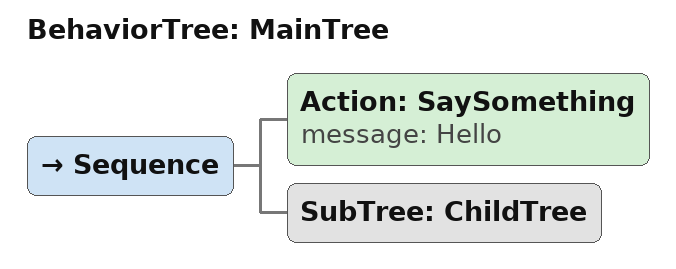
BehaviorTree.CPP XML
<?xml version="1.0" encoding="UTF-8"?>
<root BTCPP_format="4">
  <include path="./subtrees/child_v4.xml"/>
  <BehaviorTree ID="MainTree">
    <Sequence>
      <Action ID="SaySomething" message="Hello"/>
      <SubTree ID="ChildTree"/>
    </Sequence>
  </BehaviorTree>
</root>
